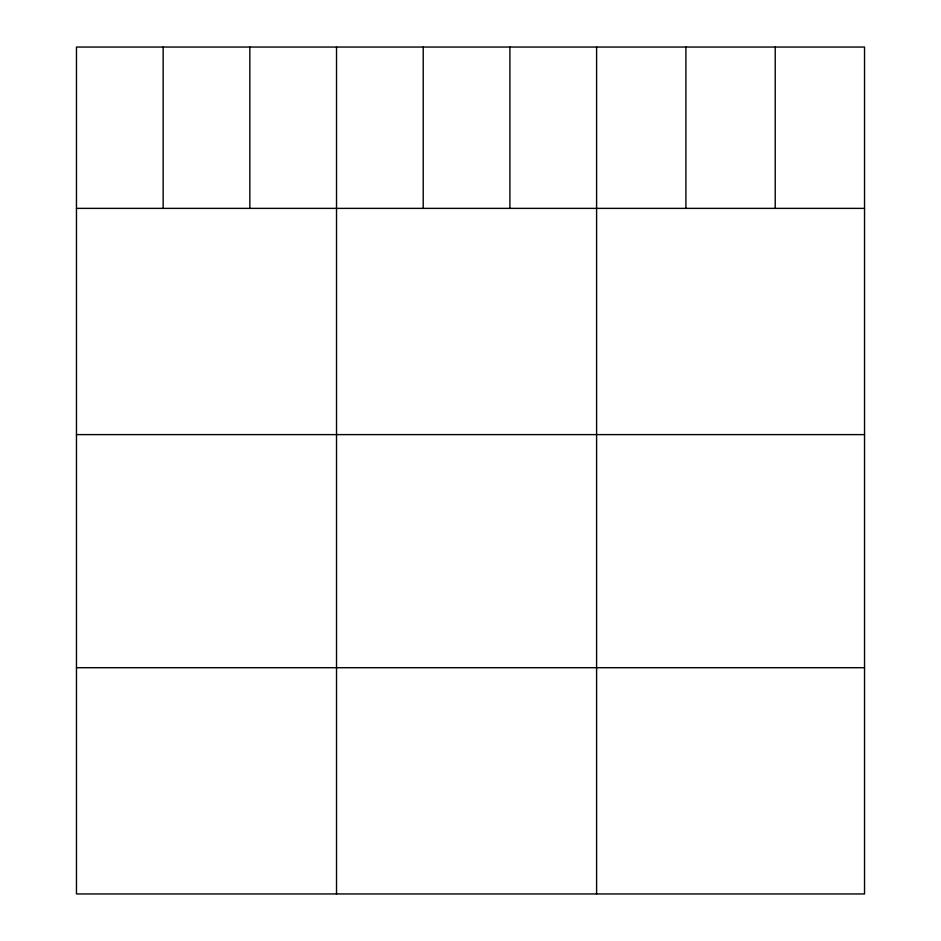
<?xml version="1.0" encoding="UTF-8"?>
<svg xmlns="http://www.w3.org/2000/svg" width="941" height="941" viewBox="0 0 941 941"><rect width="100%" height="100%" fill="white"/><g stroke="black" fill="none" stroke-linecap="round" stroke-linejoin="round"><path stroke-width="1.41" d="M864.532 208.373L864.532 893.95L76.468 893.95L76.468 47.05L864.532 47.05L864.532 208.373L76.468 208.373M76.468 434.613L864.532 434.613M76.468 667.71L864.532 667.71M775.219 47.05L775.219 208.373M685.907 47.05L685.907 208.373M596.594 47.05L596.594 893.95M509.904 47.05L509.904 208.373M423.215 47.05L423.215 208.373M336.525 47.05L336.525 893.95M249.836 47.05L249.836 208.373M163.158 47.05L163.158 208.373"/></g></svg>
